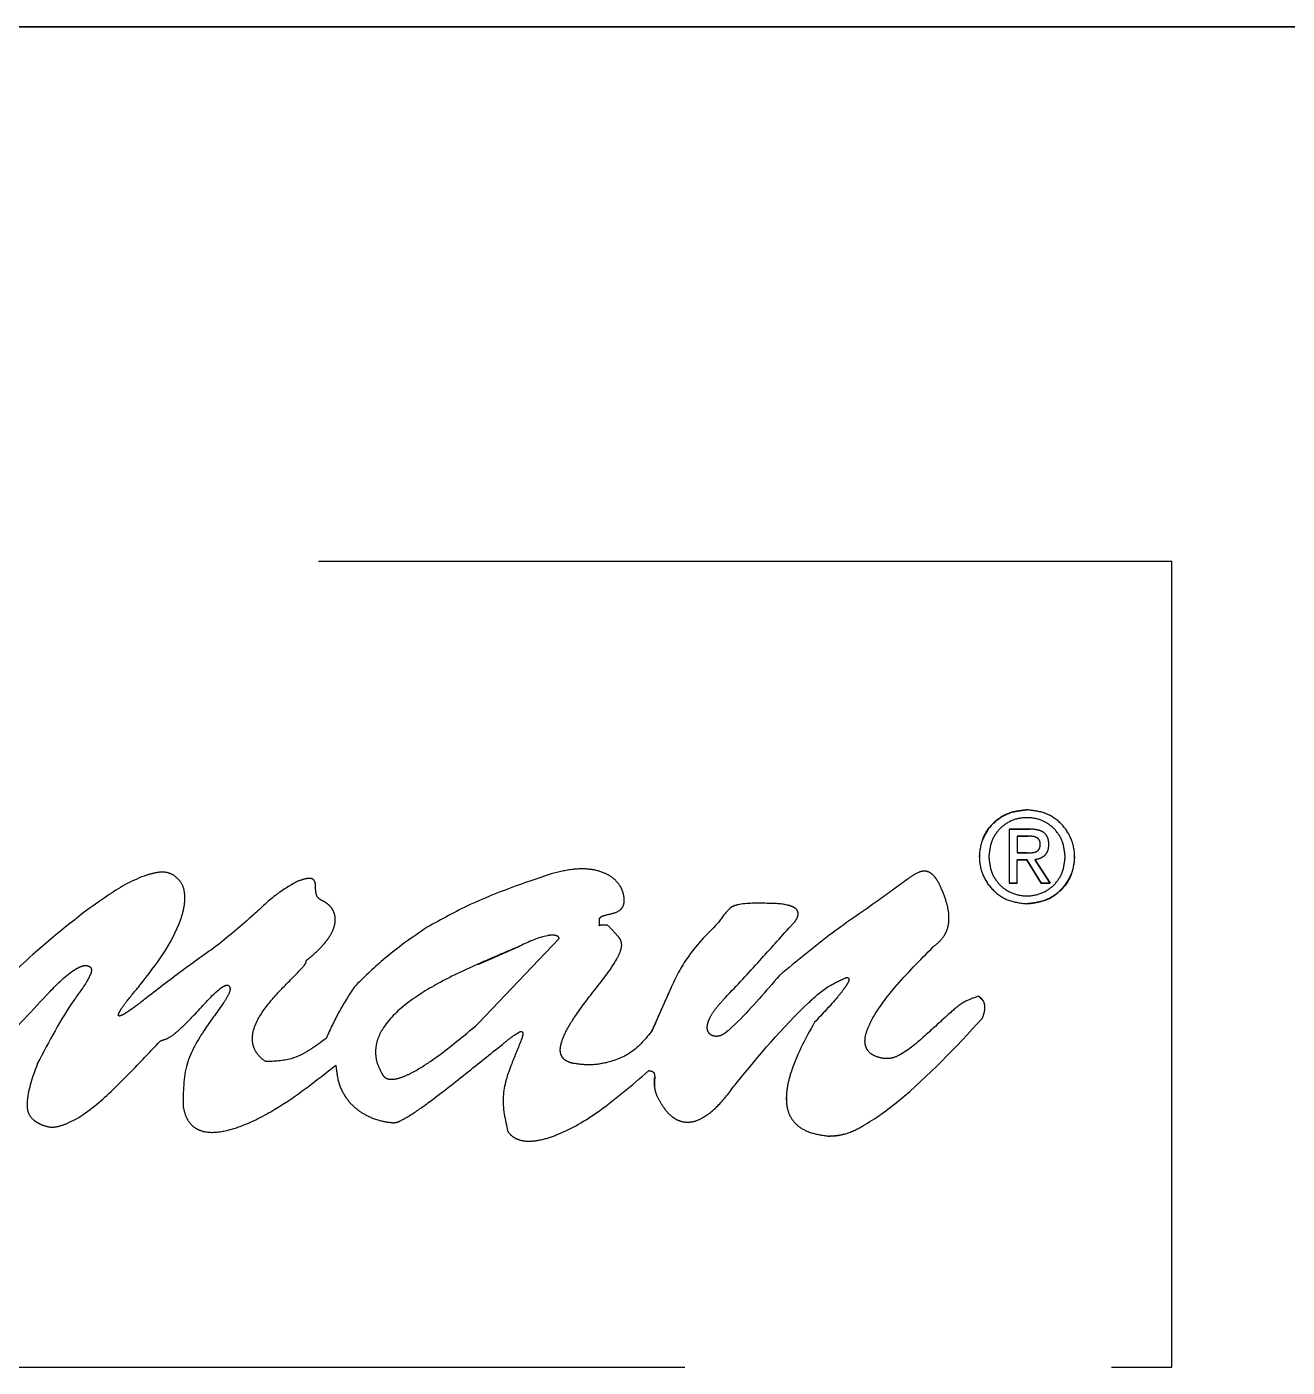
# Paper-space layout '2 DOOR PANEL LAYOUT - A1 Sheet' of a CAD drawing. Extents: x 50 to 825, y 22 to 486.
# Drawn here: x 475.751 to 478.336, y 464.264 to 467.014 of the extents above; entities that cross this region are included whole.
import ezdxf

# ---------------------------------------------------------------- set-up
doc = ezdxf.new("R2010")
doc.units = 0
doc.linetypes.add('HIDDEN', pattern=[0.375, 0.25, -0.125])
doc.layers.add('N-EQPM', color=3, linetype='Continuous', lineweight=25)
doc.layers.add('N-PANL', color=4, linetype='Continuous', lineweight=35)

psp = doc.layouts.new('2 DOOR PANEL LAYOUT - A1 Sheet')

# ---------------------------------------------------------------- linework, layer by layer
at = {"layer": 'N-EQPM', "linetype": 'HIDDEN', "ltscale": 7}
for p, q in [((478.099, 465.9167), (472.7257, 465.9167)), ((478.099, 465.9167), (472.7257, 465.9167)), ((478.099, 464.2639), (478.099, 465.9167)), ((477.7654, 465.3677), (477.7654, 465.2566)), ((477.8077, 465.3677), (477.7654, 465.3677)), ((477.7654, 465.3677), (477.8077, 465.3677)), ((477.8052, 465.3535), (477.7822, 465.3535)), ((477.7822, 465.3535), (477.7822, 465.3191)), ((477.7822, 465.3534), (477.8052, 465.3534)), ((477.7822, 465.3191), (477.8024, 465.3191)), ((477.7822, 465.3191), (477.7822, 465.319)), ((477.8024, 465.319), (477.7822, 465.319)), ((477.8294, 465.3371), (477.8294, 465.3371)), ((477.8469, 465.3361), (477.8469, 465.3361)), ((477.7239, 465.3108), (477.7239, 465.3108)), ((477.7822, 465.3048), (477.8016, 465.3048)), ((477.7822, 465.2566), (477.7822, 465.3048)), ((477.8016, 465.3048), (477.7822, 465.3048)), ((477.8016, 465.3048), (477.8309, 465.2566)), ((477.8309, 465.2566), (477.8016, 465.3048)), ((477.8016, 465.3048), (477.8016, 465.3048)), ((477.8498, 465.2566), (477.8182, 465.3056)), ((477.8182, 465.3056), (477.8182, 465.3055)), ((477.8182, 465.3055), (477.8498, 465.2566)), ((477.8803, 465.3108), (477.8803, 465.3108)), ((477.7654, 465.2566), (477.7822, 465.2566)), ((477.7822, 465.2566), (477.7654, 465.2566)), ((477.7654, 465.2566), (477.7654, 465.2566)), ((477.7822, 465.2566), (477.7822, 465.2566)), ((477.8309, 465.2566), (477.8498, 465.2566)), ((477.8498, 465.2566), (477.8309, 465.2566)), ((477.8309, 465.2566), (477.8309, 465.2566)), ((477.8498, 465.2566), (477.8498, 465.2566)), ((476.9251, 465.1805), (476.9251, 465.1804)), ((476.9423, 465.1703), (476.9423, 465.1703)), ((477.3136, 465.1645), (477.3136, 465.1645)), ((476.6768, 464.9687), (476.8429, 465.1435)), ((476.8429, 465.1435), (476.6768, 464.9687)), ((476.8429, 465.1435), (476.8429, 465.1435)), ((477.6097, 465.1263), (477.6097, 465.1263)), ((476.3233, 465.0977), (476.3233, 465.0976)), ((475.8807, 465.0849), (475.8807, 465.0849)), ((476.1667, 465.0442), (476.1667, 465.0442)), ((477.2939, 465.0671), (477.2939, 465.0671)), ((477.4314, 465.0633), (477.4314, 465.0633)), ((477.7026, 465.0251), (477.7026, 465.0251)), ((476.6768, 464.9687), (476.6768, 464.9687)), ((477.3664, 464.9716), (477.3664, 464.9716)), ((477.7103, 464.9792), (477.7103, 464.9792)), ((476.0253, 464.9334), (476.0253, 464.9334)), ((476.3647, 464.9385), (476.3647, 464.9385)), ((476.7628, 464.9525), (476.7628, 464.9524)), ((476.2406, 464.8907), (476.2406, 464.8907)), ((476.3845, 464.8837), (476.3845, 464.8837)), ((476.48, 464.8646), (476.48, 464.8646)), ((477.0264, 464.8723), (477.0264, 464.8722)), ((477.2054, 464.8461), (477.2054, 464.8461)), ((476.7373, 464.7475), (476.7373, 464.7474)), ((472.7257, 464.2639), (478.099, 464.2639)), ((472.7257, 464.2638), (478.099, 464.2638)), ((478.099, 464.2638), (478.099, 464.2639))]:
    psp.add_line(p, q, dxfattribs=at)
for points, knots in [([(477.8018, 465.4074), (477.7891, 465.406), (477.7639, 465.4032), (477.7317, 465.3816), (477.7096, 465.3498), (477.7019, 465.3109), (477.7096, 465.272), (477.7318, 465.2405), (477.7639, 465.2189), (477.7891, 465.2162), (477.8018, 465.2147)], [0, 0, 0, 0, 0.125668, 0.247728, 0.370548, 0.500715, 0.629963, 0.75238, 0.874338, 1, 1, 1, 1]), ([(477.7045, 465.3108), (477.706, 465.3241), (477.7089, 465.3498), (477.7319, 465.3816), (477.7639, 465.4032), (477.7891, 465.406), (477.8018, 465.4074)], [0, 0, 0, 0, 0.259962, 0.505251, 0.749022, 1, 1, 1, 1]), ([(477.8018, 465.2147), (477.8147, 465.2161), (477.84, 465.2189), (477.8723, 465.2404), (477.8946, 465.272), (477.9023, 465.3109), (477.8946, 465.3499), (477.8724, 465.3816), (477.84, 465.4032), (477.8147, 465.406), (477.8018, 465.4074)], [0, 0, 0, 0, 0.126279, 0.248281, 0.37042, 0.499288, 0.629071, 0.751612, 0.873715, 1, 1, 1, 1]), ([(477.8803, 465.3108), (477.8792, 465.3218), (477.877, 465.343), (477.8591, 465.3698), (477.8331, 465.3874), (477.8019, 465.3933), (477.7708, 465.3874), (477.7451, 465.3698), (477.7272, 465.343), (477.725, 465.3218), (477.7239, 465.3108)], [0, 0, 0, 0, 0.131437, 0.253798, 0.374548, 0.50095, 0.626121, 0.746338, 0.868569, 1, 1, 1, 1]), ([(477.8294, 465.3371), (477.8293, 465.3387), (477.8291, 465.3416), (477.8274, 465.3455), (477.8249, 465.3485), (477.8205, 465.3514), (477.8137, 465.3532), (477.8081, 465.3534), (477.8052, 465.3535)], [0, 0, 0, 0, 0.141508, 0.263012, 0.376315, 0.490516, 0.735971, 1, 1, 1, 1]), ([(477.8469, 465.3361), (477.8467, 465.3399), (477.8464, 465.3467), (477.8421, 465.356), (477.8341, 465.3631), (477.8222, 465.3672), (477.8129, 465.3675), (477.8077, 465.3677)], [0, 0, 0, 0, 0.192461, 0.356916, 0.516781, 0.731553, 1, 1, 1, 1]), ([(477.8024, 465.3191), (477.8058, 465.3191), (477.8121, 465.3191), (477.8199, 465.3207), (477.8247, 465.3238), (477.8274, 465.3272), (477.8291, 465.3318), (477.8293, 465.3352), (477.8294, 465.3371)], [0, 0, 0, 0, 0.272062, 0.508391, 0.615648, 0.724677, 0.848241, 1, 1, 1, 1]), ([(477.8182, 465.3056), (477.8225, 465.3064), (477.8307, 465.3079), (477.8406, 465.3149), (477.8462, 465.325), (477.8467, 465.3322), (477.8469, 465.3361)], [0, 0, 0, 0, 0.280532, 0.538131, 0.749232, 1, 1, 1, 1]), ([(477.7239, 465.3108), (477.725, 465.3), (477.7272, 465.2789), (477.7451, 465.2524), (477.7708, 465.2348), (477.8019, 465.2288), (477.8331, 465.2348), (477.859, 465.2523), (477.877, 465.2789), (477.8792, 465.3), (477.8803, 465.3108)], [0, 0, 0, 0, 0.130365, 0.25263, 0.373349, 0.499046, 0.625979, 0.747233, 0.869629, 1, 1, 1, 1]), ([(477.8997, 465.3108), (477.8982, 465.2976), (477.8952, 465.272), (477.8722, 465.2404), (477.84, 465.2189), (477.8147, 465.2161), (477.8018, 465.2147)], [0, 0, 0, 0, 0.258104, 0.50273, 0.747081, 1, 1, 1, 1]), ([(476.0521, 465.2734), (476.0471, 465.2757), (476.0363, 465.2805), (476.0167, 465.279), (475.9757, 465.2681), (475.8857, 465.2153), (475.8134, 465.1535), (475.763, 465.1104)], [0, 0, 0, 0, 0.047351, 0.101999, 0.167013, 0.418978, 1, 1, 1, 1]), ([(475.9833, 465.048), (476.016, 465.0899), (476.055, 465.1399), (476.0745, 465.2088), (476.076, 465.235), (476.0695, 465.2588), (476.0579, 465.2685), (476.0521, 465.2734)], [0, 0, 0, 0, 0.608821, 0.726417, 0.826602, 0.913698, 1, 1, 1, 1]), ([(476.3552, 465.2218), (476.3529, 465.2232), (476.3486, 465.2256), (476.3438, 465.2342), (476.3429, 465.2456), (476.3432, 465.2563), (476.3403, 465.2629), (476.3375, 465.2652), (476.334, 465.2665), (476.3284, 465.2668), (476.318, 465.2651), (476.3099, 465.2621), (476.3042, 465.26)], [0, 0, 0, 0, 0.093095, 0.175218, 0.341513, 0.494823, 0.557335, 0.58852, 0.623543, 0.69037, 0.783372, 1, 1, 1, 1]), ([(476.8264, 465.276), (476.7701, 465.257), (476.682, 465.2275), (476.6009, 465.1826), (476.5717, 465.1664)], [0, 0, 0, 0, 0.640087, 1, 1, 1, 1]), ([(476.9761, 465.2251), (476.9753, 465.2302), (476.9736, 465.2408), (476.9655, 465.2553), (476.9532, 465.2681), (476.934, 465.2795), (476.906, 465.2867), (476.8681, 465.2865), (476.8413, 465.2797), (476.8264, 465.276)], [0, 0, 0, 0, 0.086425, 0.175892, 0.2716, 0.377564, 0.542645, 0.746151, 1, 1, 1, 1]), ([(477.6263, 465.2466), (477.6237, 465.252), (477.6193, 465.2614), (477.611, 465.2727), (477.602, 465.2799), (477.5915, 465.2824), (477.5757, 465.2787), (477.5451, 465.2565), (477.5181, 465.2365), (477.4982, 465.2218)], [0, 0, 0, 0, 0.108425, 0.190928, 0.254803, 0.316531, 0.381244, 0.545178, 1, 1, 1, 1]), ([(476.3042, 465.26), (476.2904, 465.2518), (476.2584, 465.2328), (476.2085, 465.1838), (476.167, 465.15), (476.1419, 465.1295)], [0, 0, 0, 0, 0.230364, 0.533605, 1, 1, 1, 1]), ([(477.6097, 465.1263), (477.6168, 465.1321), (477.6319, 465.1443), (477.6422, 465.1694), (477.6424, 465.1944), (477.6373, 465.2195), (477.6302, 465.2369), (477.6263, 465.2466)], [0, 0, 0, 0, 0.204496, 0.430138, 0.578368, 0.763888, 1, 1, 1, 1]), ([(476.3233, 465.0977), (476.334, 465.1065), (476.3526, 465.122), (476.3718, 465.1458), (476.3813, 465.1652), (476.3843, 465.181), (476.3822, 465.1953), (476.3755, 465.2072), (476.3662, 465.2161), (476.3589, 465.22), (476.3552, 465.2218)], [0, 0, 0, 0, 0.262463, 0.457646, 0.574617, 0.668967, 0.759724, 0.842826, 0.923067, 1, 1, 1, 1]), ([(476.9251, 465.1805), (476.9251, 465.1812), (476.9249, 465.1826), (476.9254, 465.1846), (476.9267, 465.1865), (476.929, 465.1883), (476.9369, 465.1918), (476.9511, 465.1938), (476.9664, 465.1994), (476.9737, 465.2087), (476.9763, 465.2163), (476.9762, 465.222), (476.9761, 465.2251)], [0, 0, 0, 0, 0.029141, 0.054791, 0.079738, 0.120398, 0.168081, 0.418699, 0.688568, 0.778614, 0.878435, 1, 1, 1, 1]), ([(477.269, 465.2155), (477.2487, 465.216), (477.2258, 465.2166), (477.2018, 465.2107), (477.196, 465.2081), (477.1836, 465.1969), (477.1751, 465.1848), (477.1677, 465.1741)], [0, 0, 0, 0, 0.510491, 0.576504, 0.627387, 0.670812, 1, 1, 1, 1]), ([(477.3136, 465.1645), (477.3175, 465.1684), (477.3242, 465.1751), (477.3305, 465.1844), (477.3327, 465.1912), (477.3329, 465.1955), (477.3319, 465.1997), (477.3292, 465.2035), (477.3249, 465.2068), (477.3192, 465.2095), (477.3009, 465.2151), (477.2837, 465.2153), (477.269, 465.2155)], [0, 0, 0, 0, 0.150657, 0.262728, 0.306853, 0.345438, 0.381496, 0.423518, 0.471614, 0.528995, 0.597578, 1, 1, 1, 1]), ([(477.4982, 465.2218), (477.4661, 465.1998), (477.3955, 465.1515), (477.3297, 465.0969), (477.2939, 465.0671)], [0, 0, 0, 0, 0.455532, 1, 1, 1, 1]), ([(476.9423, 465.1703), (476.9383, 465.1708), (476.9332, 465.1714), (476.9275, 465.1706), (476.9258, 465.1701), (476.9251, 465.1697), (476.9249, 465.1696), (476.9248, 465.1696), (476.9248, 465.1696), (476.9248, 465.1696), (476.9248, 465.1696), (476.9248, 465.1696), (476.9248, 465.1696), (476.9248, 465.1696), (476.9248, 465.1696), (476.9249, 465.1697), (476.9249, 465.1698), (476.9252, 465.1704), (476.9256, 465.172), (476.9258, 465.1755), (476.9254, 465.1785), (476.9251, 465.1805)], [0, 0, 0, 0, 0.424225, 0.533622, 0.594, 0.610707, 0.616377, 0.616771, 0.616862, 0.616938, 0.617003, 0.617068, 0.61714, 0.617226, 0.617603, 0.620385, 0.624314, 0.635316, 0.681244, 0.798217, 1, 1, 1, 1]), ([(476.5717, 465.1664), (476.5408, 465.1452), (476.4874, 465.1085), (476.4415, 465.0628), (476.4221, 465.0435)], [0, 0, 0, 0, 0.577761, 1, 1, 1, 1]), ([(476.9124, 465.034), (476.9297, 465.0556), (476.9509, 465.0818), (476.9681, 465.1153), (476.9717, 465.1288), (476.9695, 465.1405), (476.9586, 465.154), (476.9492, 465.1634), (476.9423, 465.1703)], [0, 0, 0, 0, 0.504294, 0.612678, 0.688352, 0.754698, 0.822373, 1, 1, 1, 1]), ([(477.1677, 465.1741), (477.1449, 465.1512), (477.1045, 465.1107), (477.0666, 465.0319), (477.0452, 464.9819), (477.0334, 464.9544)], [0, 0, 0, 0, 0.370166, 0.654512, 1, 1, 1, 1]), ([(477.1792, 465.0174), (477.2029, 465.0427), (477.2482, 465.0913), (477.2924, 465.1408), (477.3136, 465.1645)], [0, 0, 0, 0, 0.52184, 1, 1, 1, 1]), ([(476.1419, 465.1295), (476.1176, 465.1122), (476.0666, 465.0757), (476.017, 465.0375), (475.9909, 465.0174)], [0, 0, 0, 0, 0.475731, 1, 1, 1, 1]), ([(476.7628, 465.1282), (476.7397, 465.1184), (476.6847, 465.0951), (476.6049, 465.0589), (476.5311, 465.0139), (476.4865, 464.9719), (476.4692, 464.9359), (476.4649, 464.9124), (476.468, 464.8876), (476.4758, 464.8725), (476.48, 464.8646)], [0, 0, 0, 0, 0.174157, 0.41522, 0.607659, 0.774374, 0.829726, 0.882975, 0.938025, 1, 1, 1, 1]), ([(476.8429, 465.1435), (476.8424, 465.1445), (476.8414, 465.1465), (476.8386, 465.1486), (476.8341, 465.1502), (476.8274, 465.1505), (476.8022, 465.1469), (476.7811, 465.1369), (476.7628, 465.1282)], [0, 0, 0, 0, 0.037962, 0.076442, 0.119858, 0.200678, 0.305429, 1, 1, 1, 1]), ([(477.5078, 464.8971), (477.5015, 464.8985), (477.4898, 464.9011), (477.4774, 464.91), (477.4717, 464.9199), (477.4696, 464.9289), (477.47, 464.9419), (477.4752, 464.9598), (477.4934, 464.9959), (477.5379, 465.0536), (477.5826, 465.0989), (477.6097, 465.1263)], [0, 0, 0, 0, 0.063961, 0.119497, 0.146846, 0.176484, 0.210797, 0.275576, 0.361554, 0.614459, 1, 1, 1, 1]), ([(475.763, 465.1104), (475.7308, 465.0807), (475.6722, 465.0267), (475.6184, 464.968), (475.5942, 464.9416)], [0, 0, 0, 0, 0.550684, 1, 1, 1, 1]), ([(476.2406, 464.8907), (476.2354, 464.8948), (476.2258, 464.9024), (476.2165, 464.9175), (476.2128, 464.9333), (476.2151, 464.9619), (476.2375, 465.0006), (476.2734, 465.0409), (476.3035, 465.07), (476.3193, 465.0872), (476.3232, 465.0935), (476.3237, 465.0958), (476.3237, 465.0968), (476.3235, 465.0974), (476.3233, 465.0977)], [0, 0, 0, 0, 0.077607, 0.143452, 0.204525, 0.266534, 0.477687, 0.711395, 0.907243, 0.96928, 0.988147, 0.99269, 0.996542, 1, 1, 1, 1]), ([(475.8807, 465.0849), (475.8813, 465.0844), (475.8823, 465.0834), (475.8832, 465.0812), (475.8835, 465.0787), (475.8831, 465.0747), (475.8812, 465.0689), (475.871, 465.0488), (475.8277, 464.9925), (475.7964, 464.9323), (475.7731, 464.8875)], [0, 0, 0, 0, 0.009813, 0.01957, 0.030182, 0.042278, 0.072124, 0.110237, 0.337752, 1, 1, 1, 1]), ([(475.798, 465.034), (475.8143, 465.051), (475.8332, 465.0707), (475.8593, 465.0852), (475.8671, 465.0878), (475.873, 465.0882), (475.8773, 465.0873), (475.8796, 465.0857), (475.8807, 465.0849)], [0, 0, 0, 0, 0.682598, 0.788981, 0.873101, 0.919283, 0.960378, 1, 1, 1, 1]), ([(475.9909, 465.0174), (475.9786, 465.0077), (475.9636, 464.996), (475.9465, 464.986), (475.9424, 464.9846), (475.9411, 464.9843), (475.9401, 464.9843), (475.9394, 464.9846), (475.939, 464.9849), (475.9388, 464.9853), (475.9386, 464.9861), (475.9387, 464.9875), (475.9402, 464.992), (475.9459, 465.001), (475.9603, 465.0208), (475.9738, 465.0368), (475.9833, 465.048)], [0, 0, 0, 0, 0.336419, 0.40744, 0.41949, 0.429019, 0.436323, 0.440122, 0.443574, 0.447072, 0.450996, 0.461083, 0.475048, 0.554233, 0.685781, 1, 1, 1, 1]), ([(476.0253, 464.9334), (476.0311, 464.9353), (476.0445, 464.9397), (476.0669, 464.9588), (476.1007, 464.992), (476.128, 465.0254), (476.1516, 465.0439), (476.1572, 465.0469), (476.161, 465.0477), (476.1634, 465.0475), (476.1655, 465.0463), (476.1663, 465.0449), (476.1667, 465.0442)], [0, 0, 0, 0, 0.096916, 0.225231, 0.46663, 0.86288, 0.912053, 0.948922, 0.96304, 0.975126, 0.986754, 1, 1, 1, 1]), ([(476.1667, 465.0442), (476.1671, 465.043), (476.168, 465.0404), (476.1673, 465.0359), (476.1639, 465.0259), (476.1464, 464.9996), (476.1129, 464.955), (476.0719, 464.8858), (476.0715, 464.829), (476.0712, 464.7996)], [0, 0, 0, 0, 0.013938, 0.030125, 0.049765, 0.131445, 0.377467, 0.678637, 1, 1, 1, 1]), ([(476.4221, 465.0435), (476.4115, 465.027), (476.39, 464.9933), (476.3733, 464.957), (476.3647, 464.9385)], [0, 0, 0, 0, 0.49053, 1, 1, 1, 1]), ([(477.2939, 465.0671), (477.2665, 465.035), (477.2325, 464.9952), (477.1928, 464.9571), (477.1811, 464.9479), (477.1771, 464.9457), (477.1754, 464.9448)], [0, 0, 0, 0, 0.740092, 0.919711, 0.966354, 1, 1, 1, 1]), ([(477.2054, 464.8461), (477.2527, 464.9035), (477.3118, 464.9749), (477.3915, 465.0454), (477.4198, 465.0581), (477.4314, 465.0633)], [0, 0, 0, 0, 0.706678, 0.880279, 1, 1, 1, 1]), ([(477.4314, 465.0633), (477.432, 465.0633), (477.4332, 465.0634), (477.4347, 465.0631), (477.4359, 465.0625), (477.4366, 465.0617), (477.4369, 465.0608), (477.437, 465.0597), (477.4367, 465.0566), (477.434, 465.0508), (477.4263, 465.0389), (477.4042, 465.0114), (477.3824, 464.9885), (477.3664, 464.9716)], [0, 0, 0, 0, 0.015841, 0.028592, 0.039153, 0.046558, 0.054359, 0.063229, 0.073637, 0.130265, 0.21849, 0.424269, 1, 1, 1, 1]), ([(475.6293, 464.8461), (475.6509, 464.8717), (475.7053, 464.9359), (475.7632, 464.9971), (475.798, 465.034)], [0, 0, 0, 0, 0.397738, 1, 1, 1, 1]), ([(476.8697, 464.8875), (476.8657, 464.8887), (476.8583, 464.8909), (476.8497, 464.8977), (476.8454, 464.9065), (476.8445, 464.9166), (476.8467, 464.9289), (476.8551, 464.9514), (476.8767, 464.9876), (476.899, 465.0166), (476.9124, 465.034)], [0, 0, 0, 0, 0.069288, 0.130281, 0.176374, 0.229974, 0.297684, 0.384745, 0.632465, 1, 1, 1, 1]), ([(477.1754, 464.9448), (477.1726, 464.9439), (477.1671, 464.9421), (477.1593, 464.9429), (477.1535, 464.9456), (477.1494, 464.9494), (477.1468, 464.9548), (477.146, 464.9617), (477.1474, 464.9701), (477.152, 464.9822), (477.1624, 464.9987), (477.1731, 465.0106), (477.1792, 465.0174)], [0, 0, 0, 0, 0.08323, 0.161936, 0.212114, 0.262144, 0.315725, 0.37809, 0.454829, 0.551082, 0.741699, 1, 1, 1, 1]), ([(477.7026, 465.0251), (477.6931, 465.0218), (477.6712, 465.0142), (477.6358, 464.9834), (477.5944, 464.9446), (477.5559, 464.9115), (477.5256, 464.8968), (477.5134, 464.897), (477.5078, 464.8971)], [0, 0, 0, 0, 0.12667, 0.290491, 0.583633, 0.848233, 0.930162, 1, 1, 1, 1]), ([(477.7103, 464.9792), (477.7118, 464.983), (477.7145, 464.9899), (477.7162, 465.0003), (477.7153, 465.01), (477.7109, 465.019), (477.7055, 465.023), (477.7026, 465.0251)], [0, 0, 0, 0, 0.236614, 0.436313, 0.608981, 0.79801, 1, 1, 1, 1]), ([(476.48, 464.8646), (476.4811, 464.8629), (476.4833, 464.8596), (476.4885, 464.8562), (476.4947, 464.8545), (476.5049, 464.8544), (476.5201, 464.8583), (476.5465, 464.8703), (476.6013, 464.9052), (476.6451, 464.9421), (476.6768, 464.9687)], [0, 0, 0, 0, 0.025422, 0.050058, 0.076433, 0.106638, 0.178278, 0.273319, 0.474594, 1, 1, 1, 1]), ([(477.3664, 464.9716), (477.3472, 464.9368), (477.3224, 464.892), (477.3087, 464.833), (477.3078, 464.8029), (477.3155, 464.7761), (477.3346, 464.7551), (477.3628, 464.7421), (477.3845, 464.7394), (477.3964, 464.7379)], [0, 0, 0, 0, 0.395857, 0.509644, 0.604022, 0.695093, 0.782058, 0.88002, 1, 1, 1, 1]), ([(477.3964, 464.7379), (477.407, 464.7387), (477.4314, 464.7407), (477.4806, 464.7657), (477.5803, 464.8391), (477.6555, 464.9202), (477.7103, 464.9792)], [0, 0, 0, 0, 0.07828, 0.181151, 0.403042, 1, 1, 1, 1]), ([(475.7808, 464.7614), (475.7869, 464.7593), (475.7997, 464.7547), (475.8215, 464.7588), (475.8629, 464.7764), (475.9174, 464.8213), (475.9745, 464.8801), (476.0107, 464.9181), (476.0253, 464.9334)], [0, 0, 0, 0, 0.061244, 0.128677, 0.206872, 0.495016, 0.795815, 1, 1, 1, 1]), ([(476.3647, 464.9385), (476.3419, 464.9213), (476.3045, 464.8933), (476.2585, 464.8914), (476.2406, 464.8907)], [0, 0, 0, 0, 0.612142, 1, 1, 1, 1]), ([(476.5029, 464.7653), (476.505, 464.7655), (476.5101, 464.7661), (476.5206, 464.771), (476.5425, 464.7835), (476.5893, 464.817), (476.6539, 464.8683), (476.7131, 464.9157), (476.7481, 464.9438), (476.7594, 464.9504), (476.7628, 464.9525)], [0, 0, 0, 0, 0.019373, 0.047285, 0.107486, 0.254932, 0.58253, 0.878032, 0.963111, 1, 1, 1, 1]), ([(476.7628, 464.9525), (476.7633, 464.9525), (476.7643, 464.9527), (476.7657, 464.9525), (476.7668, 464.9521), (476.7676, 464.9512), (476.7683, 464.9492), (476.768, 464.9438), (476.7604, 464.9224), (476.7424, 464.882), (476.7213, 464.8184), (476.7319, 464.7714), (476.7373, 464.7475)], [0, 0, 0, 0, 0.007578, 0.013727, 0.018917, 0.024424, 0.030527, 0.046712, 0.098853, 0.343672, 0.665466, 1, 1, 1, 1]), ([(477.0334, 464.9544), (477.0201, 464.938), (476.9949, 464.9071), (476.9445, 464.8882), (476.903, 464.8824), (476.88, 464.886), (476.8697, 464.8875)], [0, 0, 0, 0, 0.332558, 0.628667, 0.834553, 1, 1, 1, 1]), ([(475.7731, 464.8875), (475.7643, 464.864), (475.7534, 464.835), (475.7509, 464.8), (475.7534, 464.7838), (475.7641, 464.7699), (475.7752, 464.7643), (475.7808, 464.7614)], [0, 0, 0, 0, 0.526453, 0.64801, 0.739081, 0.867559, 1, 1, 1, 1]), ([(476.0712, 464.7996), (476.0727, 464.7928), (476.0754, 464.7801), (476.0847, 464.764), (476.0975, 464.753), (476.1185, 464.7448), (476.1504, 464.7457), (476.2005, 464.7606), (476.283, 464.803), (476.3442, 464.8516), (476.3845, 464.8837)], [0, 0, 0, 0, 0.055047, 0.101285, 0.143263, 0.185538, 0.275961, 0.386823, 0.595745, 1, 1, 1, 1]), ([(476.3845, 464.8837), (476.386, 464.8706), (476.3889, 464.8465), (476.4044, 464.8159), (476.4247, 464.7943), (476.4502, 464.778), (476.4767, 464.7684), (476.4956, 464.7661), (476.5029, 464.7653)], [0, 0, 0, 0, 0.213452, 0.391124, 0.547816, 0.690289, 0.880169, 1, 1, 1, 1]), ([(476.7373, 464.7475), (476.74, 464.7441), (476.7457, 464.7372), (476.7582, 464.7306), (476.7764, 464.7267), (476.8024, 464.7287), (476.8531, 464.7442), (476.9318, 464.7905), (476.9913, 464.8419), (477.0264, 464.8723)], [0, 0, 0, 0, 0.038282, 0.077914, 0.122088, 0.202253, 0.304555, 0.589771, 1, 1, 1, 1]), ([(477.0264, 464.8723), (477.0277, 464.8722), (477.03, 464.872), (477.0331, 464.8711), (477.0354, 464.8696), (477.0375, 464.8669), (477.0386, 464.8623), (477.0386, 464.8548), (477.0379, 464.8449), (477.0383, 464.8326), (477.0414, 464.8247), (477.043, 464.8206)], [0, 0, 0, 0, 0.064359, 0.116197, 0.160106, 0.201262, 0.285057, 0.387127, 0.581821, 0.780216, 1, 1, 1, 1]), ([(477.0384, 464.8404), (477.0383, 464.8439), (477.0382, 464.8498), (477.0384, 464.8557), (477.0385, 464.8582)], [0, 0, 0, 0, 0.589858, 1, 1, 1, 1]), ([(477.043, 464.8206), (477.0464, 464.814), (477.0544, 464.7987), (477.0687, 464.7811), (477.0857, 464.77), (477.1016, 464.7656), (477.1204, 464.7675), (477.1447, 464.7787), (477.1749, 464.8049), (477.1941, 464.8309), (477.2054, 464.8461)], [0, 0, 0, 0, 0.102776, 0.236289, 0.305749, 0.377603, 0.458319, 0.558243, 0.740283, 1, 1, 1, 1]), ([(475.7808, 464.7614), (475.7757, 464.7636), (475.7703, 464.7659), (475.7664, 464.7701), (475.7662, 464.7703)], [0, 0, 0, 0, 0.935878, 1, 1, 1, 1]), ([(477.4267, 464.742), (477.4263, 464.7418), (477.4169, 464.7378), (477.4064, 464.7379), (477.3964, 464.7379)], [0, 0, 0, 0, 0.045992, 1, 1, 1, 1])]:
    psp.add_open_spline(points, degree=3, knots=knots, dxfattribs=at)
for points in [[(476.6757, 465.0901), (476.7628, 465.1282)], [(477.0334, 464.9544), (477.0724, 465.0422)], [(477.7026, 465.0251), (477.7111, 465.0169)], [(477.3093, 464.8027), (477.3098, 464.8163)]]:
    psp.add_open_spline(points, degree=1, dxfattribs=at)
at = {"layer": 'N-PANL'}
psp.add_line((637.5933, 467.0139), (399.589, 467.0139), dxfattribs=at)

doc.saveas('drawing.dxf')
